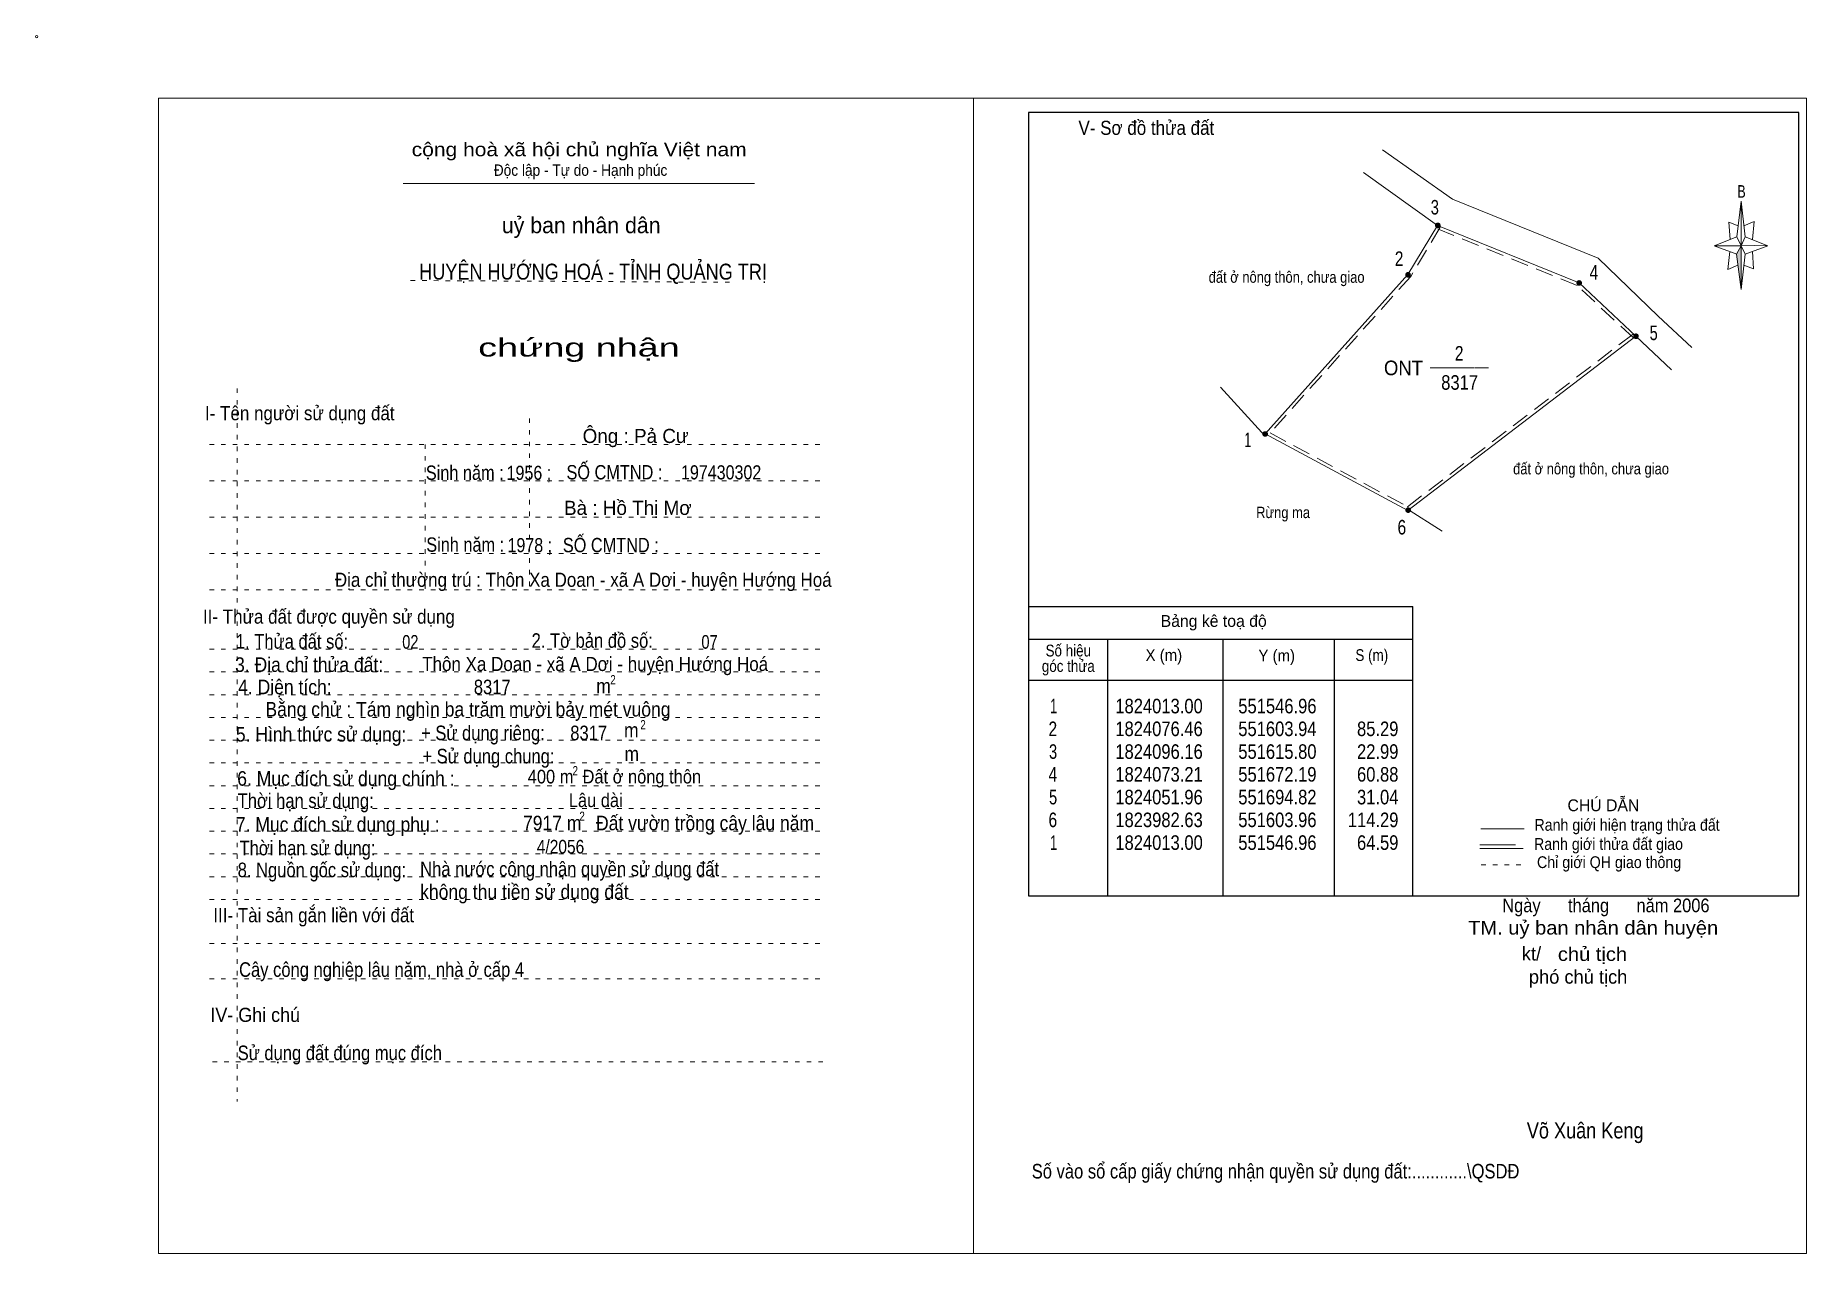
# Model space of a CAD drawing. Header units: centimetres. Extents: x -1.6 to 37.4, y -1.3 to 25.5.
import ezdxf
from ezdxf.enums import TextEntityAlignment as Align

# ---------------------------------------------------------------- set-up
doc = ezdxf.new("R2010")
doc.units = ezdxf.units.CM
doc.header["$LTSCALE"] = 0.13
for name, pattern in [('DOTTED', [1.5, 0.3, -1.2]), ('LONG_DASHED', [7.5, 6, -1.5]), ('MEDIUM_DASHED', [4.5, 3, -1.5])]:
    doc.linetypes.add(name, pattern=pattern)
for name, color, linetype, lineweight in [('1', 7, 'DOTTED', 13), ('10', 7, 'Continuous', 13), ('2', 7, 'Continuous', 25), ('3', 7, 'Continuous', 13), ('30', 7, 'Continuous', 13), ('32', 7, 'LONG_DASHED', 13), ('33', 7, 'LONG_DASHED', 13), ('35', 7, 'Continuous', 13), ('50', 7, 'Continuous', 13)]:
    doc.layers.add(name, color=color, linetype=linetype, lineweight=lineweight)

msp = doc.modelspace()

# ---------------------------------------------------------------- hatches: boundary and pattern name
at = {"layer": '30'}
msp.add_hatch(color=256, dxfattribs=at).paths.add_polyline_path([(35.91, 20.87), (35.91, 19.91), (35.81, 20.69)])
at = {"layer": '32'}
for points in [[(29.2955, 21.3217, 1), (29.1955, 21.3217, 1)], [(28.6418, 20.2359, 1), (28.5418, 20.2359, 1)], [(32.4035, 20.0568, 1), (32.3035, 20.0568, 1)], [(33.6507, 18.8856, 1), (33.5507, 18.8856, 1)], [(25.5013, 16.7383, 1), (25.4013, 16.7383, 1)], [(28.6429, 15.0644, 1), (28.5429, 15.0644, 1)]]:
    msp.add_hatch(color=256, dxfattribs=at).paths.add_polyline_path(points)

# ---------------------------------------------------------------- linework, layer by layer
at = {"layer": '1', "linetype": 'Continuous'}
msp.add_line((6.51, 22.24), (14.23, 22.24), dxfattribs=at)
at = {"layer": '1'}
for p, q in [((6.67, 20.11), (13.82, 20.07)), ((2.86, 17.74), (2.86, 2.07)), ((9.28, 17.08), (9.28, 13.31)), ((2.25, 16.51), (15.75, 16.51)), ((6.99, 16.51), (6.99, 13.31)), ((2.25, 15.71), (15.75, 15.71)), ((2.25, 14.91), (15.75, 14.91)), ((2.25, 14.11), (15.75, 14.11)), ((2.25, 13.31), (15.75, 13.31)), ((2.25, 12.01), (15.75, 12.01)), ((2.25, 11.51), (15.75, 11.51)), ((2.25, 11.01), (15.75, 11.01)), ((2.25, 10.51), (15.75, 10.51)), ((2.25, 10.01), (15.75, 10.01)), ((2.25, 9.51), (15.75, 9.51)), ((2.25, 9.01), (15.75, 9.01)), ((2.25, 8.51), (15.75, 8.51)), ((2.25, 8.01), (15.75, 8.01)), ((2.25, 7.51), (15.75, 7.51)), ((2.25, 7.01), (15.75, 7.01)), ((2.25, 6.51), (15.75, 6.51)), ((2.25, 5.54), (15.75, 5.54)), ((2.25, 4.77), (15.75, 4.77)), ((2.32, 2.94), (15.82, 2.94))]:
    msp.add_line(p, q, dxfattribs=at)
at = {"layer": '10'}
for p, q in [((33.6, 18.89), (34.38, 18.15)), ((25.45, 16.69), (24.47, 17.77)), ((28.56, 15.1), (29.34, 14.6))]:
    msp.add_line(p, q, dxfattribs=at)
for points in [[(28.03, 22.98), (28.03, 22.98), (29.57, 21.9), (32.77, 20.6), (34.09, 19.33), (34.83, 18.64)], [(27.61, 22.48), (27.61, 22.48), (29.24, 21.32)], [(29.24, 21.32), (28.59, 20.24), (25.45, 16.74), (28.59, 15.06), (33.6, 18.89)], [(33.6, 18.89), (32.35, 20.06), (29.24, 21.32)]]:
    msp.add_lwpolyline(points, dxfattribs=at)
at = {"layer": '10', "linetype": 'MEDIUM_DASHED'}
for points in [[(29.3, 21.28), (28.65, 20.2), (25.56, 16.76), (28.58, 15.14), (33.56, 18.95)], [(33.55, 18.84), (32.31, 20), (29.21, 21.26)]]:
    msp.add_lwpolyline(points, dxfattribs=at)
at = {"layer": '10'}
msp.add_circle((-1.55, 25.47), 0.025, dxfattribs=at)
at = {"layer": '2'}
for p, q in [((20.25, 12.95), (28.7, 12.95)), ((28.7, 6.59), (28.7, 12.95)), ((20.25, 12.23), (28.7, 12.23)), ((21.99, 6.59), (21.99, 12.23)), ((24.53, 10.89), (24.53, 12.23)), ((26.97, 12.23), (26.97, 6.59)), ((20.25, 11.33), (28.7, 11.33))]:
    msp.add_line(p, q, dxfattribs=at)
msp.add_lwpolyline([(37.18, 23.8), (20.25, 23.8), (20.25, 6.59), (37.18, 6.59)], close=True, dxfattribs=at)
msp.add_lwpolyline([(24.53, 6.59), (24.53, 10.39), (24.53, 10.89)], dxfattribs=at)
at = {"layer": '3'}
msp.add_line((19.04, 24.12), (19.04, -1.27), dxfattribs=at)
for points in [[(19.04, 24.12), (1.13, 24.12), (1.13, -1.27), (19.04, -1.27)], [(19.04, -1.27), (37.35, -1.27), (37.35, 24.12), (19.04, 24.12)]]:
    msp.add_lwpolyline(points, dxfattribs=at)
at = {"layer": '30'}
for p, q in [((35.82, 21.07), (35.91, 21.85)), ((36, 21.07), (36.5, 20.87)), ((35.82, 20.69), (35.32, 20.87)), ((36, 20.69), (35.91, 19.91)), ((36.16, 20.75), (36.18, 20.37)), ((36.18, 20.37), (35.97, 20.45))]:
    msp.add_line(p, q, dxfattribs=at)
for points in [[(35.91, 21.85), (36, 21.07), (35.91, 20.87)], [(35.91, 20.87), (35.32, 20.87), (35.82, 21.07), (36, 20.69), (36.5, 20.87), (35.91, 20.89)], [(35.91, 20.87), (35.91, 19.91), (35.81, 20.69)]]:
    msp.add_lwpolyline(points, close=True, dxfattribs=at)
for points in [[(35.97, 21.31), (36.2, 21.41), (36.16, 21.01)], [(35.91, 20.87), (35.82, 21.07), (35.32, 20.87)], [(35.85, 21.31), (35.64, 21.39), (35.67, 21.01)], [(35.66, 20.75), (35.62, 20.35), (35.84, 20.45)], [(35.91, 20.87), (36, 20.69), (36.5, 20.87)]]:
    msp.add_lwpolyline(points, dxfattribs=at)
at = {"layer": '32'}
for centre in [(29.2455, 21.3217), (28.5918, 20.2359), (32.3535, 20.0568), (33.6007, 18.8856), (25.4513, 16.7383), (28.5929, 15.0644)]:
    msp.add_circle(centre, 0.05, dxfattribs=at)
at = {"layer": '33'}
msp.add_line((29.08, 18.19), (30.36, 18.19), dxfattribs=at)
at = {"layer": '35'}
for p, q in [((30.19, 8.06), (31.14, 8.06)), ((30.17, 7.63), (31.12, 7.63))]:
    msp.add_line(p, q, dxfattribs=at)
at = {"layer": '35', "linetype": 'LONG_DASHED'}
msp.add_line((30.17, 7.71), (31.12, 7.71), dxfattribs=at)
at = {"layer": '35', "linetype": 'DOTTED'}
msp.add_line((30.2, 7.27), (31.19, 7.27), dxfattribs=at)
at = {"layer": '50'}
msp.add_line((29.4, 18.19), (30.04, 18.19), dxfattribs=at)

# ---------------------------------------------------------------- texts
at = {"layer": '1'}
for s, height, width, p in [('V- Sơ đồ thửa đất', 0.31, 0.9, (22.84, 23.31)), ('cộng hoà xã hội chủ nghĩa Việt nam', 0.3, 1.15, (10.375, 22.84)), ('Độc lập - Tự do - Hạnh phúc', 0.25, 0.9, (10.405, 22.41)), ('chứng nhận', 0.4, 1.55, (10.37, 18.44)), ('I- Tên người sử dụng đất', 0.31, 0.9, (4.235, 17.04)), ('II- Thửa đất được quyền sử dụng', 0.31, 0.9, (4.875, 12.57)), ('III- Tài sản gắn liền với đất', 0.31, 0.9, (4.54, 6.01)), ('IV- Ghi chú', 0.31, 0.95, (3.255, 3.82))]:
    msp.add_text(s, height=height, dxfattribs=dict(at, width=width)).set_placement(p, align=Align.CENTER)
msp.add_text('uỷ ban nhân dân', height=0.35, dxfattribs=at).set_placement((10.42, 21.15), align=Align.CENTER)
at = {"layer": '10', "width": 0.85}
for p in [(24.21, 20.06), (30.9, 15.85)]:
    msp.add_text('đất ở nông thôn, chưa giao', height=0.25, dxfattribs=at).set_placement(p)
at = {"layer": '10'}
for s, height, p in [('Ông : Pả Cư', 0.31, (11.615, 16.54)), ('Bà : Hồ Thị Mơ', 0.31, (11.445, 14.96)), ('kt/ ', 0.3, (31.36, 5.17)), ('phó chủ tịch ', 0.3, (32.385, 4.66))]:
    msp.add_text(s, height=height, dxfattribs=at).set_placement(p, align=Align.CENTER)
for s, height, width, p in [('Sinh năm :', 0.3149, 0.85, (7.86, 15.73)), ('1956 ;', 0.31, 0.85, (9.27, 15.73)), ('SỐ CMTND :', 0.3149, 0.85, (11.15, 15.74)), ('197430302', 0.31, 0.85, (13.495, 15.74)), ('Rừng ma', 0.25, 0.85, (25.845, 14.89)), ('Sinh năm :', 0.3149, 0.85, (7.87, 14.15)), ('1978 ;', 0.31, 0.85, (9.29, 14.14)), ('SỐ CMTND :', 0.3149, 0.85, (11.07, 14.14)), ('Địa chỉ thường trú : Thôn Xa Doan - xã A Dơi - huyện Hướng Hoá', 0.31, 0.9, (10.465, 13.38)), ('02', 0.3, 0.8, (6.665, 12.02)), ('07', 0.3, 0.8, (13.24, 12.02)), (' Thôn Xa Doan - xã A Dơi - huyện Hướng Hoá', 0.31, 0.9, (10.675, 11.53)), ('400 m  Đất ở nông thôn', 0.3, 0.9, (11.15, 9.06)), ('Lâu dài', 0.3, 0.9, (10.74, 8.54)), ('4/2056', 0.3, 0.85, (9.965, 7.52)), ('Ngày      tháng      năm 2006', 0.3, 0.9, (32.94, 6.23)), ('TM. uỷ ban nhân dân huyện', 0.3, 1.1, (32.66, 5.74)), ('chủ tịch', 0.3, 1.1, (32.645, 5.16)), ('Võ Xuân Keng ', 0.35, 0.85, (32.54, 1.26))]:
    msp.add_text(s, height=height, dxfattribs=dict(at, width=width)).set_placement(p, align=Align.CENTER)
at = {"layer": '2'}
for s, height, width, p in [('HUYỆN HƯỚNG HOÁ - TỈNH QUẢNG TRỊ', 0.35, 0.85, (10.68, 20.13)), ('Số hiệu', 0.2591, 0.85, (21.125, 11.85)), ('3. Địa chỉ thửa đất:', 0.32, 0.9, (4.44, 11.51)), ('góc thửa', 0.2591, 0.85, (21.125, 11.51)), ('X (m)', 0.2591, 0.95, (23.225, 11.75)), ('Y (m)', 0.2591, 0.95, (25.705, 11.74)), ('S (m)', 0.2591, 0.85, (27.795, 11.75)), ('Số vào sổ cấp giấy chứng nhận quyền sử dụng đất:............\\QSDĐ', 0.32, 0.85, (25.68, 0.38))]:
    msp.add_text(s, height=height, dxfattribs=dict(at, width=width)).set_placement(p, align=Align.CENTER)
msp.add_text('Bảng kê toạ độ', height=0.2591, dxfattribs=at).set_placement((24.32, 12.5), align=Align.CENTER)
for s, height, width, p in [('1. Thửa đất số:', 0.32, 0.85, (2.83, 12.02)), ('2. Tờ bản đồ số:', 0.32, 0.85, (9.33, 12.04)), ('4. Diện tích:', 0.32, 0.9, (2.88, 11.02)), ('8317', 0.32, 0.85, (8.06, 11.02)), ('m', 0.32, 0.9, (10.75, 11.04)), ('2', 0.2, 0.8, (11.06, 11.24)), ('Bằng chử : Tám nghìn ba trăm mười bảy mét vuông', 0.32, 0.9, (3.48, 10.53)), ('5. Hình thức sử dụng:', 0.32, 0.9, (2.83, 9.98)), ('+ Sử dụng riêng:', 0.32, 0.85, (6.9, 10.01)), ('8317', 0.32, 0.85, (10.18, 10.01)), ('m', 0.32, 0.9, (11.36, 10.07)), ('2', 0.2, 0.8, (11.72, 10.25)), ('+ Sử dụng chung:', 0.32, 0.85, (6.93, 9.5)), ('m', 0.32, 0.9, (11.37, 9.55)), ('6. Mục đích sử dụng chính : ', 0.32, 0.9, (2.86, 9.01)), ('2', 0.2, 0.8, (10.23, 9.24)), ('Thời hạn sử dụng: ', 0.32, 0.85, (2.87, 8.52)), ('7. Mục đích sử dụng phụ : ', 0.32, 0.9, (2.83, 8)), ('7917 m   Đất vườn trồng cây lâu năm', 0.32, 0.9, (9.14, 8.03)), ('2', 0.2, 0.8, (10.38, 8.24)), ('Thời hạn sử dụng: ', 0.32, 0.85, (2.91, 7.48)), ('8. Nguồn gốc sử dụng: ', 0.32, 0.85, (2.87, 7)), ('Nhà nước công nhận quyền sử dụng đất ', 0.32, 0.85, (6.88, 7.02)), ('không thu tiền sử dụng đất', 0.32, 0.9, (6.88, 6.52)), ('Cây công nghiệp lâu năm, nhà ở cấp 4', 0.32, 0.85, (2.9, 4.81)), ('Sử dụng đất đúng mục đích', 0.32, 0.85, (2.87, 2.98))]:
    msp.add_text(s, height=height, dxfattribs=dict(at, width=width)).set_placement(p)
at = {"layer": '30', "width": 0.75}
msp.add_text('B', height=0.2756, dxfattribs=at).set_placement((35.92, 21.93), align=Align.CENTER)
at = {"layer": '30'}
for s, width, p in [('1', 0.65, (20.88, 10.6)), ('1824013.00', 0.85, (24.08, 10.6)), ('551546.96', 0.85, (26.58, 10.6)), ('551546.96', 0.85, (26.58, 10.6)), ('2', 0.8, (20.88, 10.1)), ('1824076.46', 0.85, (24.08, 10.1)), ('551603.94', 0.85, (26.58, 10.1)), ('85.29', 0.85, (28.38, 10.1)), ('3', 0.75, (20.88, 9.6)), ('1824096.16', 0.85, (24.08, 9.6)), ('551615.80', 0.85, (26.58, 9.6)), ('22.99', 0.85, (28.38, 9.6)), ('4', 0.8, (20.88, 9.1)), ('1824073.21', 0.85, (24.08, 9.1)), ('551672.19', 0.85, (26.58, 9.1)), ('60.88', 0.85, (28.38, 9.1)), ('5', 0.75, (20.88, 8.6)), ('1824051.96', 0.85, (24.08, 8.6)), ('551694.82', 0.85, (26.58, 8.6)), ('31.04', 0.85, (28.38, 8.6)), ('6', 0.8, (20.88, 8.1)), ('1823982.63', 0.85, (24.08, 8.1)), ('551603.96', 0.85, (26.58, 8.1)), ('114.29', 0.85, (28.38, 8.1)), ('1', 0.65, (20.88, 7.6)), ('1824013.00', 0.85, (24.08, 7.6)), ('551546.96', 0.85, (26.58, 7.6)), ('64.59', 0.85, (28.38, 7.6))]:
    msp.add_text(s, height=0.32, dxfattribs=dict(at, width=width)).set_placement(p, align=Align.RIGHT)
at = {"layer": '32'}
for s, width, p in [('3', 0.75, (29.18, 21.56)), ('2', 0.8, (28.395, 20.43)), ('4', 0.8, (32.675, 20.13)), ('5', 0.75, (33.99, 18.8)), ('1', 0.65, (25.07, 16.45)), ('6', 0.8, (28.455, 14.53))]:
    msp.add_text(s, height=0.32, dxfattribs=dict(at, width=width)).set_placement(p, align=Align.CENTER)
at = {"layer": '33', "width": 0.95}
msp.add_text('ONT', height=0.32, dxfattribs=at).set_placement((28.92, 18.03), align=Align.RIGHT)
at = {"layer": '33'}
for s, width, p in [('2', 0.8, (29.715, 18.35)), ('8317', 0.85, (29.725, 17.71))]:
    msp.add_text(s, height=0.32, dxfattribs=dict(at, width=width)).set_placement(p, align=Align.CENTER)
at = {"layer": '35'}
msp.add_text('CHÚ DẪN', height=0.2591, dxfattribs=at).set_placement((32.885, 8.45), align=Align.CENTER)
at = {"layer": '35', "width": 0.9}
for s, p in [('Ranh giới hiện trạng thửa đất', (33.405, 8.02)), ('Ranh giới thửa đất giao ', (33.04, 7.6)), ('Chỉ giới QH giao thông', (33.01, 7.2))]:
    msp.add_text(s, height=0.2591, dxfattribs=at).set_placement(p, align=Align.CENTER)

doc.saveas('drawing.dxf')
